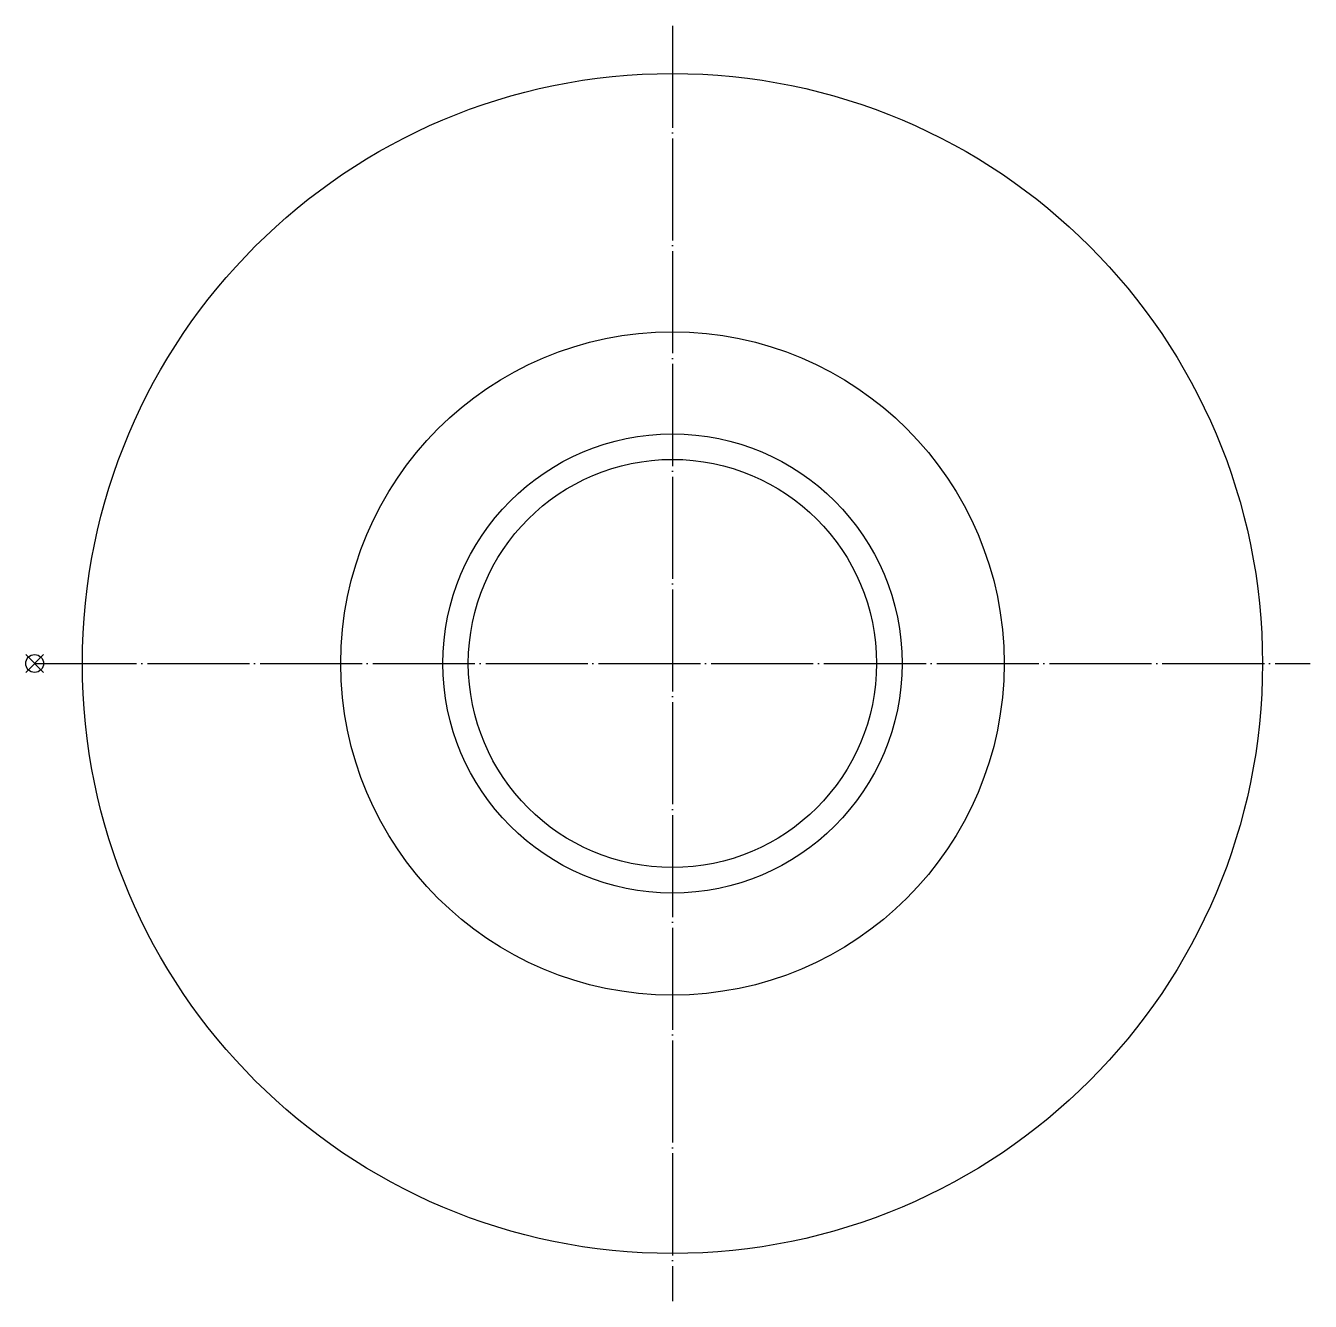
# Model space of a CAD drawing. Extents: x -1073 to 234, y 50 to 300.
# Drawn here: x -17.8 to 233.9, y 49.9 to 299.9 of the extents above.
import ezdxf

# ---------------------------------------------------------------- set-up
doc = ezdxf.new("R2010")
doc.units = 0
doc.header["$MEASUREMENT"] = 0
doc.linetypes.add('CENTER', pattern=[22, 20, -1, 0, -1])
doc.layers.get('0').update_dxf_attribs({"linetype": 'CONTINUOUS'})
doc.layers.add('$PARTREF_BOM', color=7, linetype='CONTINUOUS')
doc.styles.get("Standard").update_dxf_attribs({"font": 'txt.shx', "bigfont": 'chineset.shx'})

# ---------------------------------------------------------------- blocks, each defined once
blk = doc.blocks.new('PARTREF')
at = {"layer": '$PARTREF_BOM', "color": 2}
for p, q in [((-1.75, -1.75), (1.75, 1.75)), ((-1.75, 1.75), (1.75, -1.75))]:
    blk.add_line(p, q, dxfattribs=at)
blk.add_circle((0, 0), 1.75, dxfattribs=at)
at = {"layer": '$PARTREF_BOM', "color": 2, "flags": 1}
for tag, p in [('TAG5', (-16.09, -4.95)), ('TAG10', (-5.65, -5)), ('TAG15', (5.59, -4.74)), ('TAG4', (-16.09, -8.95)), ('TAG9', (-5.65, -9)), ('TAG14', (5.59, -8.74)), ('TAG3', (-16.09, -12.95)), ('TAG8', (-5.65, -13)), ('TAG13', (5.59, -12.74)), ('TAG2', (-16.09, -16.95)), ('TAG7', (-5.65, -17)), ('TAG12', (5.59, -16.74)), ('TAG1', (-16.09, -20.95)), ('TAG6', (-5.65, -21)), ('TAG11', (5.59, -20.74))]:
    blk.add_attdef(tag, p, '', height=2.5, dxfattribs=at)

msp = doc.modelspace()

# ---------------------------------------------------------------- linework, layer by layer
at = {"color": 1, "linetype": 'CENTER'}
for p, q in [((108.92, 299.86), (108.92, 49.86)), ((-16.08, 174.86), (233.92, 174.86))]:
    msp.add_line(p, q, dxfattribs=at)
at = {"color": 7, "linetype": 'CONTINUOUS'}
for radius in [115.63, 65, 45, 40]:
    msp.add_circle((108.92, 174.86), radius, dxfattribs=at)

# ---------------------------------------------------------------- block references
at = {"color": 7}
msp.add_blockref('PARTREF', (-16.08, 174.86), dxfattribs=at)

doc.saveas('drawing.dxf')
